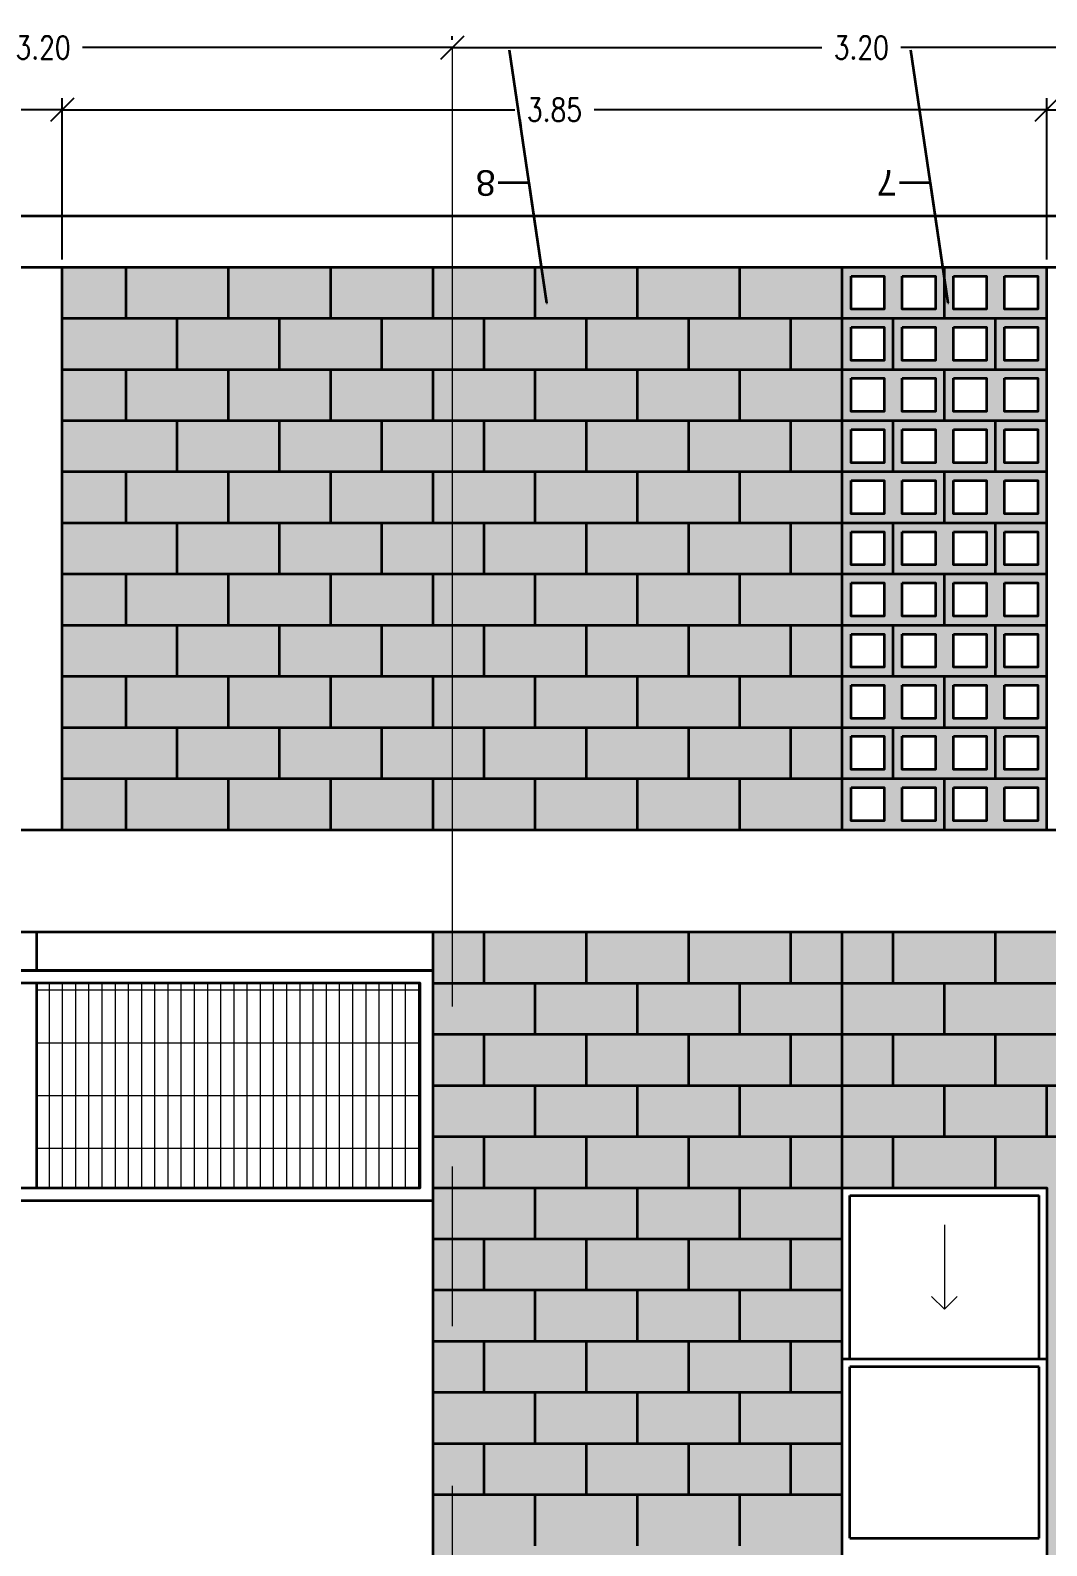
# Model space of a CAD drawing. Header units: metres. Extents: x -255 to -21, y -382 to -241.
# Drawn here: x -32.32 to -28.34, y -265.3 to -259.38 of the extents above; entities that cross this region are included whole.
import ezdxf

# ---------------------------------------------------------------- set-up
doc = ezdxf.new("R2010")
doc.units = ezdxf.units.M
doc.header["$LTSCALE"] = 5
doc.header["$MEASUREMENT"] = 0
doc.linetypes.add('CENTER2', pattern=[1.125, 0.75, -0.125, 0.125, -0.125])
doc.linetypes.add('HIDDEN', pattern=[0.375, 0.25, -0.125])
doc.layers.get('0').update_dxf_attribs({"color": 30})
for name, color, linetype, lineweight in [('A-ANNO-DIMS', 3, 'Continuous', 18), ('A-ANNO-NOTE', 7, 'Continuous', 35), ('A-ANNO-SYMB', 3, 'Continuous', 18), ('A-ANNO-TEXT', 3, 'Continuous', 18), ('A-ELEV-MBE1', 7, 'Continuous', 35), ('A-ELEV-OVHD', 3, 'HIDDEN', 18), ('A-ELEV-PATT', 8, 'Continuous', 18), ('A-SECT-MCUT', 7, 'Continuous', 35)]:
    doc.layers.add(name, color=color, linetype=linetype, lineweight=lineweight)
doc.styles.add('E-ARIAL', font='arial.ttf')
doc.styles.add('E-ROMANS', font='romans.shx', dxfattribs={"width": 0.8})
doc.dimstyles.new('E-0050_TICK_18', dxfattribs={"dimscale": 0.001, "dimtxt": 90, "dimasz": 90, "dimexe": 45, "dimexo": 30, "dimgap": 45, "dimtad": 0, "dimzin": 0, "dimdsep": 46, "dimtxsty": 'E-ROMANS', "dimblk": 'OBLIQUE', "dimcen": 45, "dimclrd": 256, "dimclre": 256, "dimclrt": 256, "dimadec": 0, "dimazin": 0, "dimtfac": 1, "dimtmove": 1, "dimatfit": 3, "dimldrblk": 'OPEN90', "dimfxl": 1, "dimtfill": 1, "dimtolj": 1, "dimtzin": 0, "dimarcsym": 0})
doc.dimstyles.new('E-0200_TICK_12', dxfattribs={"dimscale": 0.001, "dimtxt": 240, "dimasz": 240, "dimexe": 120, "dimexo": 80, "dimgap": 120, "dimtad": 0, "dimzin": 0, "dimdsep": 46, "dimtxsty": 'E-ROMANS', "dimblk": 'OBLIQUE', "dimcen": 120, "dimclrd": 256, "dimclre": 256, "dimclrt": 256, "dimadec": 0, "dimazin": 0, "dimtfac": 1, "dimtmove": 1, "dimatfit": 3, "dimldrblk": 'OPEN90', "dimfxl": 1, "dimtfill": 1, "dimtolj": 1, "dimtzin": 0, "dimlwd": -1, "dimarcsym": 0})
pattern_1 = [(180, (0, 0), (-0.01984375, -0.0396875), [0, -0.0396875])]

# ---------------------------------------------------------------- blocks, each defined once
blk = doc.blocks.new('_Oblique')
at = {"color": 0, "linetype": 'ByBlock', "lineweight": -2}
blk.add_line((-0.5, -0.5), (0.5, 0.5), dxfattribs=at)
blk = doc.blocks.new('*D428')
at = {"layer": 'A-ANNO-DIMS', "lineweight": -2, "transparency": 16777216}
for p, q in [((-30.6683, -259.4128), (-30.6683, -259.3978)), ((-27.4683, -259.4128), (-27.4683, -259.3978)), ((-30.6683, -259.4428), (-29.223, -259.4428)), ((-27.4683, -259.4428), (-28.9136, -259.4428))]:
    blk.add_line(p, q, dxfattribs=at)
at = {"layer": 'A-ANNO-DIMS', "lineweight": -2, "transparency": 16777216, "xscale": 0.09, "yscale": 0.09, "zscale": 0.09, "rotation": 180}
blk.add_blockref('_Oblique', (-30.6683, -259.4428), dxfattribs=at)
at = {"layer": 'A-ANNO-DIMS', "lineweight": -2, "transparency": 16777216, "xscale": 0.09, "yscale": 0.09, "zscale": 0.09}
blk.add_blockref('_Oblique', (-27.4683, -259.4428), dxfattribs=at)
at = {"layer": 'A-ANNO-DIMS', "transparency": 16777216, "insert": (-29.0683, -259.4428), "char_height": 0.09, "attachment_point": 5, "style": 'E-ROMANS', "bg_fill": 3, "box_fill_scale": 1.25, "bg_fill_color": 256, "bg_fill_true_color": 13158600, "bg_fill_transparency": 0}
blk.add_mtext('\\A1;3.20', dxfattribs=at)
blk = doc.blocks.new('_Open90')
at = {"color": 0, "linetype": 'ByBlock', "lineweight": -2}
for p, q in [((0, 0), (-1, 0)), ((-0.5, 0.5), (0, 0)), ((0, 0), (-0.5, -0.5))]:
    blk.add_line(p, q, dxfattribs=at)
blk = doc.blocks.new('*D429')
at = {"layer": 'A-ANNO-DIMS', "lineweight": -2, "transparency": 16777216}
for p, q in [((-30.6683, -259.4128), (-30.6683, -259.3978)), ((-33.8683, -259.4428), (-32.423, -259.4428)), ((-33.8683, -259.4728), (-33.8683, -259.4878)), ((-30.6683, -259.4428), (-32.1136, -259.4428))]:
    blk.add_line(p, q, dxfattribs=at)
at = {"layer": 'A-ANNO-DIMS', "lineweight": -2, "transparency": 16777216, "xscale": 0.09, "yscale": 0.09, "zscale": 0.09, "rotation": 180}
blk.add_blockref('_Oblique', (-33.8683, -259.4428), dxfattribs=at)
at = {"layer": 'A-ANNO-DIMS', "lineweight": -2, "transparency": 16777216, "xscale": 0.09, "yscale": 0.09, "zscale": 0.09}
blk.add_blockref('_Oblique', (-30.6683, -259.4428), dxfattribs=at)
at = {"layer": 'A-ANNO-DIMS', "transparency": 16777216, "insert": (-32.2683, -259.4428), "char_height": 0.09, "attachment_point": 5, "style": 'E-ROMANS', "bg_fill": 3, "box_fill_scale": 1.25, "bg_fill_color": 256, "bg_fill_true_color": 13158600, "bg_fill_transparency": 0}
blk.add_mtext('\\A1;3.20', dxfattribs=at)
blk = doc.blocks.new('*D436')
at = {"layer": 'A-ANNO-DIMS', "lineweight": -2, "transparency": 16777216}
for p, q in [((-28.3433, -260.2712), (-28.3433, -259.641)), ((-27.5433, -260.2712), (-27.5433, -259.641)), ((-28.3433, -259.686), (-28.098, -259.686)), ((-27.5433, -259.686), (-27.7886, -259.686))]:
    blk.add_line(p, q, dxfattribs=at)
at = {"layer": 'A-ANNO-DIMS', "lineweight": -2, "transparency": 16777216, "xscale": 0.09, "yscale": 0.09, "zscale": 0.09, "rotation": 180}
blk.add_blockref('_Oblique', (-28.3433, -259.686), dxfattribs=at)
at = {"layer": 'A-ANNO-DIMS', "lineweight": -2, "transparency": 16777216, "xscale": 0.09, "yscale": 0.09, "zscale": 0.09}
blk.add_blockref('_Oblique', (-27.5433, -259.686), dxfattribs=at)
at = {"layer": 'A-ANNO-DIMS', "transparency": 16777216, "insert": (-27.9433, -259.686), "char_height": 0.09, "attachment_point": 5, "style": 'E-ROMANS', "bg_fill": 3, "box_fill_scale": 1.25, "bg_fill_color": 256, "bg_fill_true_color": 13158600, "bg_fill_transparency": 0}
blk.add_mtext('\\A1;0.80', dxfattribs=at)
blk = doc.blocks.new('*D437')
at = {"layer": 'A-ANNO-DIMS', "lineweight": -2, "transparency": 16777216}
for p, q in [((-32.1933, -260.2712), (-32.1933, -259.641)), ((-28.3433, -260.2712), (-28.3433, -259.641)), ((-32.1933, -259.686), (-30.423, -259.686)), ((-28.3433, -259.686), (-30.1136, -259.686))]:
    blk.add_line(p, q, dxfattribs=at)
at = {"layer": 'A-ANNO-DIMS', "lineweight": -2, "transparency": 16777216, "xscale": 0.09, "yscale": 0.09, "zscale": 0.09, "rotation": 180}
blk.add_blockref('_Oblique', (-32.1933, -259.686), dxfattribs=at)
at = {"layer": 'A-ANNO-DIMS', "lineweight": -2, "transparency": 16777216, "xscale": 0.09, "yscale": 0.09, "zscale": 0.09}
blk.add_blockref('_Oblique', (-28.3433, -259.686), dxfattribs=at)
at = {"layer": 'A-ANNO-DIMS', "transparency": 16777216, "insert": (-30.2683, -259.686), "char_height": 0.09, "attachment_point": 5, "style": 'E-ROMANS', "bg_fill": 3, "box_fill_scale": 1.25, "bg_fill_color": 256, "bg_fill_true_color": 13158600, "bg_fill_transparency": 0}
blk.add_mtext('\\A1;3.85', dxfattribs=at)
blk = doc.blocks.new('*D438')
at = {"layer": 'A-ANNO-DIMS', "lineweight": -2, "transparency": 16777216}
for p, q in [((-33.7933, -260.2712), (-33.7933, -259.641)), ((-32.1933, -260.2712), (-32.1933, -259.641)), ((-33.7933, -259.686), (-33.1428, -259.686)), ((-32.1933, -259.686), (-32.8437, -259.686))]:
    blk.add_line(p, q, dxfattribs=at)
at = {"layer": 'A-ANNO-DIMS', "lineweight": -2, "transparency": 16777216, "xscale": 0.09, "yscale": 0.09, "zscale": 0.09, "rotation": 180}
blk.add_blockref('_Oblique', (-33.7933, -259.686), dxfattribs=at)
at = {"layer": 'A-ANNO-DIMS', "lineweight": -2, "transparency": 16777216, "xscale": 0.09, "yscale": 0.09, "zscale": 0.09}
blk.add_blockref('_Oblique', (-32.1933, -259.686), dxfattribs=at)
at = {"layer": 'A-ANNO-DIMS', "transparency": 16777216, "insert": (-32.9933, -259.686), "char_height": 0.09, "attachment_point": 5, "style": 'E-ROMANS', "bg_fill": 3, "box_fill_scale": 1.25, "bg_fill_color": 256, "bg_fill_true_color": 13158600, "bg_fill_transparency": 0}
blk.add_mtext('\\A1;1.60', dxfattribs=at)

msp = doc.modelspace()

# ---------------------------------------------------------------- hatches: boundary and pattern name
at = {"layer": 'A-ELEV-PATT'}
h = msp.add_hatch(dxfattribs=at)
h.set_pattern_fill('DOTS', color=256, scale=0.025, style=0)
h.set_pattern_definition(pattern_1)
h.paths.add_polyline_path([(-30.7433, -267.7921), (-27.3933, -267.7921), (-27.3933, -262.9012), (-30.7433, -262.9012)])
h.paths.add_polyline_path([(-29.1433, -263.9012), (-28.3433, -263.9012), (-28.3433, -267.5012), (-29.1433, -267.5012)], flags=16)
h.paths.add_polyline_path([(-28.1083, -265.7362), (-27.9783, -265.7362), (-27.9783, -265.8662), (-28.1083, -265.8662)], flags=16)
h.paths.add_polyline_path([(-28.1083, -265.6662), (-28.1083, -265.5362), (-27.9783, -265.5362), (-27.9783, -265.6662)], flags=16)
h.paths.add_polyline_path([(-28.1083, -265.9362), (-27.9783, -265.9362), (-27.9783, -266.0662), (-28.1083, -266.0662)], flags=16)
h.paths.add_polyline_path([(-28.1083, -266.1362), (-27.9783, -266.1362), (-27.9783, -266.2662), (-28.1083, -266.2662)], flags=16)
h.paths.add_polyline_path([(-28.1083, -266.3362), (-27.9783, -266.3362), (-27.9783, -266.4662), (-28.1083, -266.4662)], flags=16)
h.paths.add_polyline_path([(-28.1083, -266.5362), (-27.9783, -266.5362), (-27.9783, -266.6662), (-28.1083, -266.6662)], flags=16)
h.paths.add_polyline_path([(-27.9083, -265.7362), (-27.7783, -265.7362), (-27.7783, -265.8662), (-27.9083, -265.8662)], flags=16)
h.paths.add_polyline_path([(-27.9083, -265.6662), (-27.9083, -265.5362), (-27.7783, -265.5362), (-27.7783, -265.6662)], flags=16)
h.paths.add_polyline_path([(-27.9083, -265.9362), (-27.7783, -265.9362), (-27.7783, -266.0662), (-27.9083, -266.0662)], flags=16)
h.paths.add_polyline_path([(-27.9083, -266.1362), (-27.7783, -266.1362), (-27.7783, -266.2662), (-27.9083, -266.2662)], flags=16)
h.paths.add_polyline_path([(-28.1083, -266.7362), (-27.9783, -266.7362), (-27.9783, -266.8662), (-28.1083, -266.8662)], flags=16)
h.paths.add_polyline_path([(-27.9083, -266.3362), (-27.7783, -266.3362), (-27.7783, -266.4662), (-27.9083, -266.4662)], flags=16)
h.paths.add_polyline_path([(-27.9083, -266.5362), (-27.7783, -266.5362), (-27.7783, -266.6662), (-27.9083, -266.6662)], flags=16)
h.paths.add_polyline_path([(-28.1083, -266.9362), (-27.9783, -266.9362), (-27.9783, -267.0662), (-28.1083, -267.0662)], flags=16)
h.paths.add_polyline_path([(-27.7083, -265.7362), (-27.5783, -265.7362), (-27.5783, -265.8662), (-27.7083, -265.8662)], flags=16)
h.paths.add_polyline_path([(-27.7083, -265.6662), (-27.7083, -265.5362), (-27.5783, -265.5362), (-27.5783, -265.6662)], flags=16)
h.paths.add_polyline_path([(-27.7083, -265.9362), (-27.5783, -265.9362), (-27.5783, -266.0662), (-27.7083, -266.0662)], flags=16)
h.paths.add_polyline_path([(-27.9083, -266.7362), (-27.7783, -266.7362), (-27.7783, -266.8662), (-27.9083, -266.8662)], flags=16)
h.paths.add_polyline_path([(-27.7083, -266.1362), (-27.5783, -266.1362), (-27.5783, -266.2662), (-27.7083, -266.2662)], flags=16)
h.paths.add_polyline_path([(-28.1083, -267.1362), (-27.9783, -267.1362), (-27.9783, -267.2662), (-28.1083, -267.2662)], flags=16)
h.paths.add_polyline_path([(-27.7083, -266.3362), (-27.5783, -266.3362), (-27.5783, -266.4662), (-27.7083, -266.4662)], flags=16)
h.paths.add_polyline_path([(-27.9083, -266.9362), (-27.7783, -266.9362), (-27.7783, -267.0662), (-27.9083, -267.0662)], flags=16)
h.paths.add_polyline_path([(-27.7083, -266.5362), (-27.5783, -266.5362), (-27.5783, -266.6662), (-27.7083, -266.6662)], flags=16)
h.paths.add_polyline_path([(-28.1083, -267.3362), (-27.9783, -267.3362), (-27.9783, -267.4662), (-28.1083, -267.4662)], flags=16)
h.paths.add_polyline_path([(-27.7083, -266.7362), (-27.5783, -266.7362), (-27.5783, -266.8662), (-27.7083, -266.8662)], flags=16)
h.paths.add_polyline_path([(-27.9083, -267.1362), (-27.7783, -267.1362), (-27.7783, -267.2662), (-27.9083, -267.2662)], flags=16)
h.paths.add_polyline_path([(-27.7083, -266.9362), (-27.5783, -266.9362), (-27.5783, -267.0662), (-27.7083, -267.0662)], flags=16)
h.paths.add_polyline_path([(-27.9083, -267.3362), (-27.7783, -267.3362), (-27.7783, -267.4662), (-27.9083, -267.4662)], flags=16)
h.paths.add_polyline_path([(-27.7083, -267.1362), (-27.5783, -267.1362), (-27.5783, -267.2662), (-27.7083, -267.2662)], flags=16)
h.paths.add_polyline_path([(-27.7083, -267.3362), (-27.5783, -267.3362), (-27.5783, -267.4662), (-27.7083, -267.4662)], flags=16)
h = msp.add_hatch(dxfattribs=at)
h.set_pattern_fill('GRATE', color=256, scale=0.065, angle=90, style=0)
h.set_pattern_definition([(270, (6.4, 0), (0.05159375, -9e-18), []), (0, (6.4, 0), (5e-17, 0.206375), [])])
h.paths.add_polyline_path([(-30.7933, -263.1013), (-32.2933, -263.1013), (-32.2933, -263.9013), (-30.7933, -263.9013)])

# ---------------------------------------------------------------- linework, layer by layer
at = {"layer": 'A-ANNO-SYMB', "linetype": 'CENTER2'}
msp.add_line((-30.6683, -259.4428), (-30.6683, -270.5982), dxfattribs=at)
at = {"layer": 'A-ELEV-MBE1'}
for p, q in [((-37.1433, -260.3012), (-24.1933, -260.3012)), ((-32.1933, -262.5012), (-32.1933, -260.3012)), ((-31.9433, -260.5012), (-31.9433, -260.3012)), ((-31.5433, -260.5012), (-31.5433, -260.3012)), ((-31.1433, -260.5012), (-31.1433, -260.3012)), ((-30.7433, -260.5012), (-30.7433, -260.3012)), ((-30.3433, -260.5012), (-30.3433, -260.3012)), ((-29.9433, -260.5012), (-29.9433, -260.3012)), ((-29.5433, -260.5012), (-29.5433, -260.3012)), ((-29.1433, -262.5012), (-29.1433, -260.3012)), ((-28.3433, -262.5012), (-28.3433, -260.3012)), ((-32.1933, -260.5012), (-29.1433, -260.5012)), ((-31.7433, -260.7012), (-31.7433, -260.5012)), ((-31.3433, -260.7012), (-31.3433, -260.5012)), ((-30.9433, -260.7012), (-30.9433, -260.5012)), ((-30.5433, -260.7012), (-30.5433, -260.5012)), ((-30.1433, -260.7012), (-30.1433, -260.5012)), ((-29.7433, -260.7012), (-29.7433, -260.5012)), ((-29.3433, -260.7012), (-29.3433, -260.5012)), ((-29.1433, -260.5012), (-28.3433, -260.5012)), ((-28.9433, -260.7012), (-28.9433, -260.5012)), ((-28.5433, -260.7012), (-28.5433, -260.5012)), ((-32.1933, -260.7012), (-29.1433, -260.7012)), ((-31.9433, -260.9012), (-31.9433, -260.7012)), ((-31.5433, -260.9012), (-31.5433, -260.7012)), ((-31.1433, -260.9012), (-31.1433, -260.7012)), ((-30.7433, -260.9012), (-30.7433, -260.7012)), ((-30.3433, -260.9012), (-30.3433, -260.7012)), ((-29.9433, -260.9012), (-29.9433, -260.7012)), ((-29.5433, -260.9012), (-29.5433, -260.7012)), ((-29.1433, -260.7012), (-28.3433, -260.7012)), ((-29.1433, -260.9012), (-29.1433, -260.7012)), ((-28.7433, -260.9012), (-28.7433, -260.7012)), ((-32.1933, -260.9012), (-29.1433, -260.9012)), ((-31.7433, -261.1012), (-31.7433, -260.9012)), ((-31.3433, -261.1012), (-31.3433, -260.9012)), ((-30.9433, -261.1012), (-30.9433, -260.9012)), ((-30.5433, -261.1012), (-30.5433, -260.9012)), ((-30.1433, -261.1012), (-30.1433, -260.9012)), ((-29.7433, -261.1012), (-29.7433, -260.9012)), ((-29.3433, -261.1012), (-29.3433, -260.9012)), ((-29.1433, -260.9012), (-28.3433, -260.9012)), ((-28.9433, -261.1012), (-28.9433, -260.9012)), ((-28.5433, -261.1012), (-28.5433, -260.9012)), ((-32.1933, -261.1012), (-29.1433, -261.1012)), ((-31.9433, -261.3012), (-31.9433, -261.1012)), ((-31.5433, -261.3012), (-31.5433, -261.1012)), ((-31.1433, -261.3012), (-31.1433, -261.1012)), ((-30.7433, -261.3012), (-30.7433, -261.1012)), ((-30.3433, -261.3012), (-30.3433, -261.1012)), ((-29.9433, -261.3012), (-29.9433, -261.1012)), ((-29.5433, -261.3012), (-29.5433, -261.1012)), ((-29.1433, -261.1012), (-28.3433, -261.1012)), ((-29.1433, -261.3012), (-29.1433, -261.1012)), ((-28.7433, -261.3012), (-28.7433, -261.1012)), ((-32.1933, -261.3012), (-29.1433, -261.3012)), ((-31.7433, -261.5012), (-31.7433, -261.3012)), ((-31.3433, -261.5012), (-31.3433, -261.3012)), ((-30.9433, -261.5012), (-30.9433, -261.3012)), ((-30.5433, -261.5012), (-30.5433, -261.3012)), ((-30.1433, -261.5012), (-30.1433, -261.3012)), ((-29.7433, -261.5012), (-29.7433, -261.3012)), ((-29.3433, -261.5012), (-29.3433, -261.3012)), ((-29.1433, -261.3012), (-28.3433, -261.3012)), ((-28.9433, -261.5012), (-28.9433, -261.3012)), ((-28.5433, -261.5012), (-28.5433, -261.3012)), ((-32.1933, -261.5012), (-29.1433, -261.5012)), ((-31.9433, -261.7012), (-31.9433, -261.5012)), ((-31.5433, -261.7012), (-31.5433, -261.5012)), ((-31.1433, -261.7012), (-31.1433, -261.5012)), ((-30.7433, -261.7012), (-30.7433, -261.5012)), ((-30.3433, -261.7012), (-30.3433, -261.5012)), ((-29.9433, -261.7012), (-29.9433, -261.5012)), ((-29.5433, -261.7012), (-29.5433, -261.5012)), ((-29.1433, -261.5012), (-28.3433, -261.5012)), ((-29.1433, -261.7012), (-29.1433, -261.5012)), ((-28.7433, -261.7012), (-28.7433, -261.5012)), ((-32.1933, -261.7012), (-29.1433, -261.7012)), ((-31.7433, -261.9012), (-31.7433, -261.7012)), ((-31.3433, -261.9012), (-31.3433, -261.7012)), ((-30.9433, -261.9012), (-30.9433, -261.7012)), ((-30.5433, -261.9012), (-30.5433, -261.7012)), ((-30.1433, -261.9012), (-30.1433, -261.7012)), ((-29.7433, -261.9012), (-29.7433, -261.7012)), ((-29.3433, -261.9012), (-29.3433, -261.7012)), ((-29.1433, -261.7012), (-28.3433, -261.7012)), ((-28.9433, -261.9012), (-28.9433, -261.7012)), ((-28.5433, -261.9012), (-28.5433, -261.7012)), ((-32.1933, -261.9012), (-29.1433, -261.9012)), ((-31.9433, -262.1012), (-31.9433, -261.9012)), ((-31.5433, -262.1012), (-31.5433, -261.9012)), ((-31.1433, -262.1012), (-31.1433, -261.9012)), ((-30.7433, -262.1012), (-30.7433, -261.9012)), ((-30.3433, -262.1012), (-30.3433, -261.9012)), ((-29.9433, -262.1012), (-29.9433, -261.9012)), ((-29.5433, -262.1012), (-29.5433, -261.9012)), ((-29.1433, -261.9012), (-28.3433, -261.9012)), ((-29.1433, -262.1012), (-29.1433, -261.9012)), ((-28.7433, -262.1012), (-28.7433, -261.9012)), ((-32.1933, -262.1012), (-29.1433, -262.1012)), ((-31.7433, -262.3012), (-31.7433, -262.1012)), ((-31.3433, -262.3012), (-31.3433, -262.1012)), ((-30.9433, -262.3012), (-30.9433, -262.1012)), ((-30.5433, -262.3012), (-30.5433, -262.1012)), ((-30.1433, -262.3012), (-30.1433, -262.1012)), ((-29.7433, -262.3012), (-29.7433, -262.1012)), ((-29.3433, -262.3012), (-29.3433, -262.1012)), ((-29.1433, -262.1012), (-28.3433, -262.1012)), ((-28.9433, -262.3012), (-28.9433, -262.1012)), ((-28.5433, -262.3012), (-28.5433, -262.1012)), ((-32.1933, -262.3012), (-29.1433, -262.3012)), ((-31.9433, -262.5012), (-31.9433, -262.3012)), ((-31.5433, -262.5012), (-31.5433, -262.3012)), ((-31.1433, -262.5012), (-31.1433, -262.3012)), ((-30.7433, -262.5012), (-30.7433, -262.3012)), ((-30.3433, -262.5012), (-30.3433, -262.3012)), ((-29.9433, -262.5012), (-29.9433, -262.3012)), ((-29.5433, -262.5012), (-29.5433, -262.3012)), ((-29.1433, -262.3012), (-28.3433, -262.3012)), ((-29.1433, -262.5012), (-29.1433, -262.3012)), ((-28.7433, -262.5012), (-28.7433, -262.3012)), ((-37.1433, -262.5012), (-24.1933, -262.5012)), ((-37.1433, -262.9012), (-30.7433, -262.9012)), ((-30.7433, -262.9012), (-24.1933, -262.9012)), ((-30.7433, -267.7921), (-30.7433, -262.9012)), ((-30.5433, -263.1012), (-30.5433, -262.9012)), ((-30.1433, -263.1012), (-30.1433, -262.9012)), ((-29.7433, -263.1012), (-29.7433, -262.9012)), ((-29.3433, -263.1012), (-29.3433, -262.9012)), ((-29.1433, -263.9012), (-29.1433, -262.9012)), ((-28.9432, -263.1012), (-28.9432, -262.9012)), ((-28.5432, -263.1012), (-28.5432, -262.9012)), ((-33.7933, -263.0513), (-30.7433, -263.0513)), ((-30.7433, -263.0513), (-33.7933, -263.0513)), ((-30.7433, -263.1012), (-29.1433, -263.1012)), ((-30.3433, -263.3012), (-30.3433, -263.1012)), ((-29.9433, -263.3012), (-29.9433, -263.1012)), ((-29.5433, -263.3012), (-29.5433, -263.1012)), ((-29.1433, -263.1012), (-27.5433, -263.1012)), ((-28.7433, -263.3012), (-28.7433, -263.1012)), ((-30.7433, -263.3012), (-29.1433, -263.3012)), ((-30.5433, -263.5012), (-30.5433, -263.3012)), ((-30.1433, -263.5012), (-30.1433, -263.3012)), ((-29.7433, -263.5012), (-29.7433, -263.3012)), ((-29.3433, -263.5012), (-29.3433, -263.3012)), ((-29.1433, -263.3012), (-27.5433, -263.3012)), ((-28.9432, -263.5012), (-28.9432, -263.3012)), ((-28.5432, -263.5012), (-28.5432, -263.3012)), ((-30.7433, -263.5012), (-29.1433, -263.5012)), ((-30.3433, -263.7012), (-30.3433, -263.5012)), ((-29.9433, -263.7012), (-29.9433, -263.5012)), ((-29.5433, -263.7012), (-29.5433, -263.5012)), ((-29.1433, -263.5012), (-27.5433, -263.5012)), ((-28.7433, -263.7012), (-28.7433, -263.5012)), ((-28.3433, -263.7012), (-28.3433, -263.5012)), ((-30.7433, -263.7012), (-29.1433, -263.7012)), ((-30.5433, -263.9012), (-30.5433, -263.7012)), ((-30.1433, -263.9012), (-30.1433, -263.7012)), ((-29.7433, -263.9012), (-29.7433, -263.7012)), ((-29.3433, -263.9012), (-29.3433, -263.7012)), ((-29.1433, -263.7012), (-27.5433, -263.7012)), ((-28.9432, -263.9012), (-28.9432, -263.7012)), ((-28.5432, -263.9012), (-28.5432, -263.7012)), ((-30.7433, -263.9012), (-29.1433, -263.9012)), ((-30.3433, -264.1012), (-30.3433, -263.9012)), ((-29.9433, -264.1012), (-29.9433, -263.9012)), ((-29.5433, -264.1012), (-29.5433, -263.9012)), ((-29.1433, -263.9012), (-28.3433, -263.9012)), ((-29.1433, -265.3012), (-29.1433, -263.9012)), ((-29.1133, -263.9312), (-28.3733, -263.9312)), ((-29.1133, -264.5712), (-29.1133, -263.9312)), ((-28.3733, -264.5712), (-28.3733, -263.9312)), ((-33.7933, -263.9513), (-30.7433, -263.9512)), ((-30.7433, -264.1012), (-29.1433, -264.1012)), ((-30.5433, -264.3012), (-30.5433, -264.1012)), ((-30.1433, -264.3012), (-30.1433, -264.1012)), ((-29.7433, -264.3012), (-29.7433, -264.1012)), ((-29.3433, -264.3012), (-29.3433, -264.1012)), ((-30.7433, -264.3012), (-29.1433, -264.3012)), ((-30.3433, -264.5012), (-30.3433, -264.3012)), ((-29.9433, -264.5012), (-29.9433, -264.3012)), ((-29.5433, -264.5012), (-29.5433, -264.3012)), ((-30.7433, -264.5012), (-29.1433, -264.5012)), ((-30.5433, -264.7012), (-30.5433, -264.5012)), ((-30.1433, -264.7012), (-30.1433, -264.5012)), ((-29.7433, -264.7012), (-29.7433, -264.5012)), ((-29.3433, -264.7012), (-29.3433, -264.5012)), ((-29.1133, -265.2712), (-29.1133, -264.6012)), ((-28.3733, -265.2712), (-28.3733, -264.6012)), ((-30.7433, -264.7012), (-29.1433, -264.7012)), ((-30.3433, -264.9012), (-30.3433, -264.7012)), ((-29.9433, -264.9012), (-29.9433, -264.7012)), ((-29.5433, -264.9012), (-29.5433, -264.7012)), ((-30.7433, -264.9012), (-29.1433, -264.9012)), ((-30.5433, -265.1012), (-30.5433, -264.9012)), ((-30.1433, -265.1012), (-30.1433, -264.9012)), ((-29.7433, -265.1012), (-29.7433, -264.9012)), ((-29.3433, -265.1012), (-29.3433, -264.9012)), ((-30.7433, -265.1012), (-29.1433, -265.1012)), ((-30.3433, -265.3012), (-30.3433, -265.1012)), ((-29.9433, -265.3012), (-29.9433, -265.1012)), ((-29.5433, -265.3012), (-29.5433, -265.1012)), ((-29.1133, -265.2712), (-28.3733, -265.2712))]:
    msp.add_line(p, q, dxfattribs=at)
for points in [[(-29.1083, -260.3362), (-28.9783, -260.3362), (-28.9783, -260.4662), (-29.1083, -260.4662)], [(-28.9083, -260.3362), (-28.7783, -260.3362), (-28.7783, -260.4662), (-28.9083, -260.4662)], [(-28.7083, -260.3362), (-28.5783, -260.3362), (-28.5783, -260.4662), (-28.7083, -260.4662)], [(-28.5083, -260.3362), (-28.3783, -260.3362), (-28.3783, -260.4662), (-28.5083, -260.4662)], [(-29.1083, -260.5362), (-28.9783, -260.5362), (-28.9783, -260.6662), (-29.1083, -260.6662)], [(-28.9083, -260.5362), (-28.7783, -260.5362), (-28.7783, -260.6662), (-28.9083, -260.6662)], [(-28.7083, -260.5362), (-28.5783, -260.5362), (-28.5783, -260.6662), (-28.7083, -260.6662)], [(-28.5083, -260.5362), (-28.3783, -260.5362), (-28.3783, -260.6662), (-28.5083, -260.6662)], [(-29.1083, -260.7362), (-28.9783, -260.7362), (-28.9783, -260.8662), (-29.1083, -260.8662)], [(-28.9083, -260.7362), (-28.7783, -260.7362), (-28.7783, -260.8662), (-28.9083, -260.8662)], [(-28.7083, -260.7362), (-28.5783, -260.7362), (-28.5783, -260.8662), (-28.7083, -260.8662)], [(-28.5083, -260.7362), (-28.3783, -260.7362), (-28.3783, -260.8662), (-28.5083, -260.8662)], [(-29.1083, -260.9362), (-28.9783, -260.9362), (-28.9783, -261.0662), (-29.1083, -261.0662)], [(-28.9083, -260.9362), (-28.7783, -260.9362), (-28.7783, -261.0662), (-28.9083, -261.0662)], [(-28.7083, -260.9362), (-28.5783, -260.9362), (-28.5783, -261.0662), (-28.7083, -261.0662)], [(-28.5083, -260.9362), (-28.3783, -260.9362), (-28.3783, -261.0662), (-28.5083, -261.0662)], [(-29.1083, -261.1362), (-28.9783, -261.1362), (-28.9783, -261.2662), (-29.1083, -261.2662)], [(-28.9083, -261.1362), (-28.7783, -261.1362), (-28.7783, -261.2662), (-28.9083, -261.2662)], [(-28.7083, -261.1362), (-28.5783, -261.1362), (-28.5783, -261.2662), (-28.7083, -261.2662)], [(-28.5083, -261.1362), (-28.3783, -261.1362), (-28.3783, -261.2662), (-28.5083, -261.2662)], [(-29.1083, -261.3362), (-28.9783, -261.3362), (-28.9783, -261.4662), (-29.1083, -261.4662)], [(-28.9083, -261.3362), (-28.7783, -261.3362), (-28.7783, -261.4662), (-28.9083, -261.4662)], [(-28.7083, -261.3362), (-28.5783, -261.3362), (-28.5783, -261.4662), (-28.7083, -261.4662)], [(-28.5083, -261.3362), (-28.3783, -261.3362), (-28.3783, -261.4662), (-28.5083, -261.4662)], [(-29.1083, -261.5362), (-28.9783, -261.5362), (-28.9783, -261.6662), (-29.1083, -261.6662)], [(-28.9083, -261.5362), (-28.7783, -261.5362), (-28.7783, -261.6662), (-28.9083, -261.6662)], [(-28.7083, -261.5362), (-28.5783, -261.5362), (-28.5783, -261.6662), (-28.7083, -261.6662)], [(-28.5083, -261.5362), (-28.3783, -261.5362), (-28.3783, -261.6662), (-28.5083, -261.6662)], [(-29.1083, -261.7362), (-28.9783, -261.7362), (-28.9783, -261.8662), (-29.1083, -261.8662)], [(-28.9083, -261.7362), (-28.7783, -261.7362), (-28.7783, -261.8662), (-28.9083, -261.8662)], [(-28.7083, -261.7362), (-28.5783, -261.7362), (-28.5783, -261.8662), (-28.7083, -261.8662)], [(-28.5083, -261.7362), (-28.3783, -261.7362), (-28.3783, -261.8662), (-28.5083, -261.8662)], [(-29.1083, -261.9362), (-28.9783, -261.9362), (-28.9783, -262.0662), (-29.1083, -262.0662)], [(-28.9083, -261.9362), (-28.7783, -261.9362), (-28.7783, -262.0662), (-28.9083, -262.0662)], [(-28.7083, -261.9362), (-28.5783, -261.9362), (-28.5783, -262.0662), (-28.7083, -262.0662)], [(-28.5083, -261.9362), (-28.3783, -261.9362), (-28.3783, -262.0662), (-28.5083, -262.0662)], [(-29.1083, -262.1362), (-28.9783, -262.1362), (-28.9783, -262.2662), (-29.1083, -262.2662)], [(-28.9083, -262.1362), (-28.7783, -262.1362), (-28.7783, -262.2662), (-28.9083, -262.2662)], [(-28.7083, -262.1362), (-28.5783, -262.1362), (-28.5783, -262.2662), (-28.7083, -262.2662)], [(-28.5083, -262.1362), (-28.3783, -262.1362), (-28.3783, -262.2662), (-28.5083, -262.2662)], [(-29.1083, -262.3362), (-28.9783, -262.3362), (-28.9783, -262.4662), (-29.1083, -262.4662)], [(-28.9083, -262.3362), (-28.7783, -262.3362), (-28.7783, -262.4662), (-28.9083, -262.4662)], [(-28.7083, -262.3362), (-28.5783, -262.3362), (-28.5783, -262.4662), (-28.7083, -262.4662)], [(-28.5083, -262.3362), (-28.3783, -262.3362), (-28.3783, -262.4662), (-28.5083, -262.4662)], [(-27.3933, -267.7921), (-30.7433, -267.7921), (-30.7433, -262.9012), (-27.3933, -262.9012)], [(-33.7433, -263.9013), (-30.7933, -263.9013), (-30.7933, -263.1013), (-33.7433, -263.1013)], [(-28.3433, -267.5012), (-29.1433, -267.5012), (-29.1433, -263.9012), (-28.3433, -263.9012)]]:
    msp.add_lwpolyline(points, close=True, dxfattribs=at)
for points in [[(-32.2933, -263.0513), (-32.2933, -262.9012)], [(-32.2933, -263.9013), (-32.2933, -263.1013)], [(-28.3433, -264.5712), (-29.1433, -264.5712)], [(-28.3733, -264.6012), (-29.1133, -264.6012)]]:
    msp.add_lwpolyline(points, dxfattribs=at)
at = {"layer": 'A-ELEV-OVHD'}
for points in [[(-28.7433, -264.0461), (-28.7433, -264.3766)], [(-28.7933, -264.3266), (-28.7433, -264.3766)], [(-28.6933, -264.3266), (-28.7433, -264.3766)]]:
    msp.add_lwpolyline(points, dxfattribs=at)
at = {"layer": 'A-SECT-MCUT'}
msp.add_line((-46.106, -260.1012), (-21.2451, -260.1012), dxfattribs=at)

# ---------------------------------------------------------------- next in the draw order: dimensions: what is measured, and where the dimension line sits
at = {"layer": 'A-ANNO-DIMS'}
for base, p1, p2, picture, middle in [((-30.6683, -259.4428), (-27.4683, -259.4428), (-30.6683, -259.4428), '*D428', (-29.0683, -259.4428)), ((-28.3433, -259.686), (-27.5433, -260.3012), (-28.3433, -260.3012), '*D436', (-27.9433, -259.686))]:
    dim = msp.add_linear_dim(base=base, p1=p1, p2=p2, angle=180, dimstyle='E-0050_TICK_18', dxfattribs=at)
    dim.commit()
    dim.dimension.update_dxf_attribs({"geometry": picture, "text_midpoint": middle})

# ---------------------------------------------------------------- next in the draw order: dimensions: what is measured, and where the dimension line sits
for base, p1, p2, picture, middle in [((-33.8683, -259.4428), (-30.6683, -259.4428), (-33.8683, -259.4428), '*D429', (-32.2683, -259.4428)), ((-32.1933, -259.686), (-28.3433, -260.3012), (-32.1933, -260.3012), '*D437', (-30.2683, -259.686))]:
    dim = msp.add_linear_dim(base=base, p1=p1, p2=p2, angle=180, dimstyle='E-0050_TICK_18', dxfattribs=at)
    dim.commit()
    dim.dimension.update_dxf_attribs({"geometry": picture, "text_midpoint": middle})

# ---------------------------------------------------------------- next in the draw order: linework, layer by layer
at = {"layer": 'A-ELEV-MBE1'}
for p, q in [((-29.1433, -260.5012), (-29.1433, -260.3012)), ((-28.7433, -260.5012), (-28.7433, -260.3012))]:
    msp.add_line(p, q, dxfattribs=at)

# ---------------------------------------------------------------- next in the draw order: texts
at = {"layer": 'A-ANNO-TEXT', "char_height": 0.1, "attachment_point": 4, "rotation": 180, "style": 'E-ARIAL'}
for s, insert in [('8', (-30.4985, -259.9717)), ('7', (-28.9296, -259.9714))]:
    msp.add_mtext(s, dxfattribs=dict(at, insert=insert))

# ---------------------------------------------------------------- next in the draw order: dimensions: what is measured, and where the dimension line sits
at = {"layer": 'A-ANNO-DIMS'}
dim = msp.add_linear_dim(base=(-33.7933, -259.686), p1=(-32.1933, -260.3012), p2=(-33.7933, -260.3012), angle=180, dimstyle='E-0050_TICK_18', dxfattribs=at)
dim.commit()
dim.dimension.update_dxf_attribs({"geometry": '*D438', "text_midpoint": (-32.9933, -259.686)})

# ---------------------------------------------------------------- next in the draw order: leaders
at = {"layer": 'A-ANNO-NOTE'}
for points in [[(-30.2977, -260.4424), (-30.3671, -259.9717), (-30.4882, -259.9717)], [(-28.7287, -260.4421), (-28.7981, -259.9714), (-28.9192, -259.9714)]]:
    msp.add_leader(points, dimstyle='E-0200_TICK_12', override={"dimasz": 0.2, "dimgap": 0.8, "dimtad": 0, "dimldrblk": 'Open90'}, dxfattribs=at)

# ---------------------------------------------------------------- next in the draw order: hatches: boundary and pattern name
at = {"layer": 'A-ELEV-PATT'}
h = msp.add_hatch(dxfattribs=at)
h.set_pattern_fill('DOTS', color=256, scale=0.025, style=0)
h.set_pattern_definition(pattern_1)
h.paths.add_polyline_path([(-28.3433, -262.5012), (-28.3433, -260.3012), (-32.1933, -260.3012), (-32.1933, -262.5012)])
h.paths.add_polyline_path([(-29.1083, -261.8662), (-29.1083, -261.7362), (-28.9783, -261.7362), (-28.9783, -261.8662)], flags=16)
h.paths.add_polyline_path([(-29.1083, -261.9362), (-28.9783, -261.9362), (-28.9783, -262.0662), (-29.1083, -262.0662)], flags=16)
h.paths.add_polyline_path([(-29.1083, -261.6662), (-29.1083, -261.5362), (-28.9783, -261.5362), (-28.9783, -261.6662)], flags=16)
h.paths.add_polyline_path([(-29.1083, -262.1362), (-28.9783, -262.1362), (-28.9783, -262.2662), (-29.1083, -262.2662)], flags=16)
h.paths.add_polyline_path([(-29.1083, -261.4662), (-29.1083, -261.3362), (-28.9783, -261.3362), (-28.9783, -261.4662)], flags=16)
h.paths.add_polyline_path([(-29.1083, -262.3362), (-28.9783, -262.3362), (-28.9783, -262.4662), (-29.1083, -262.4662)], flags=16)
h.paths.add_polyline_path([(-28.9083, -261.8662), (-28.9083, -261.7362), (-28.7783, -261.7362), (-28.7783, -261.8662)], flags=16)
h.paths.add_polyline_path([(-28.9083, -261.9362), (-28.7783, -261.9362), (-28.7783, -262.0662), (-28.9083, -262.0662)], flags=16)
h.paths.add_polyline_path([(-28.9083, -261.6662), (-28.9083, -261.5362), (-28.7783, -261.5362), (-28.7783, -261.6662)], flags=16)
h.paths.add_polyline_path([(-29.1083, -261.2662), (-29.1083, -261.1362), (-28.9783, -261.1362), (-28.9783, -261.2662)], flags=16)
h.paths.add_polyline_path([(-28.9083, -262.1362), (-28.7783, -262.1362), (-28.7783, -262.2662), (-28.9083, -262.2662)], flags=16)
h.paths.add_polyline_path([(-28.9083, -261.4662), (-28.9083, -261.3362), (-28.7783, -261.3362), (-28.7783, -261.4662)], flags=16)
h.paths.add_polyline_path([(-28.9083, -262.3362), (-28.7783, -262.3362), (-28.7783, -262.4662), (-28.9083, -262.4662)], flags=16)
h.paths.add_polyline_path([(-29.1083, -261.0662), (-29.1083, -260.9362), (-28.9783, -260.9362), (-28.9783, -261.0662)], flags=16)
h.paths.add_polyline_path([(-28.9083, -261.2662), (-28.9083, -261.1362), (-28.7783, -261.1362), (-28.7783, -261.2662)], flags=16)
h.paths.add_polyline_path([(-28.7083, -261.8662), (-28.7083, -261.7362), (-28.5783, -261.7362), (-28.5783, -261.8662)], flags=16)
h.paths.add_polyline_path([(-28.7083, -261.9362), (-28.5783, -261.9362), (-28.5783, -262.0662), (-28.7083, -262.0662)], flags=16)
h.paths.add_polyline_path([(-28.7083, -261.6662), (-28.7083, -261.5362), (-28.5783, -261.5362), (-28.5783, -261.6662)], flags=16)
h.paths.add_polyline_path([(-28.7083, -262.1362), (-28.5783, -262.1362), (-28.5783, -262.2662), (-28.7083, -262.2662)], flags=16)
h.paths.add_polyline_path([(-28.7083, -261.4662), (-28.7083, -261.3362), (-28.5783, -261.3362), (-28.5783, -261.4662)], flags=16)
h.paths.add_polyline_path([(-28.7083, -262.3362), (-28.5783, -262.3362), (-28.5783, -262.4662), (-28.7083, -262.4662)], flags=16)
h.paths.add_polyline_path([(-28.9083, -261.0662), (-28.9083, -260.9362), (-28.7783, -260.9362), (-28.7783, -261.0662)], flags=16)
h.paths.add_polyline_path([(-29.1083, -260.8662), (-29.1083, -260.7362), (-28.9783, -260.7362), (-28.9783, -260.8662)], flags=16)
h.paths.add_polyline_path([(-28.7083, -261.2662), (-28.7083, -261.1362), (-28.5783, -261.1362), (-28.5783, -261.2662)], flags=16)
h.paths.add_polyline_path([(-28.5083, -261.8662), (-28.5083, -261.7362), (-28.3783, -261.7362), (-28.3783, -261.8662)], flags=16)
h.paths.add_polyline_path([(-28.5083, -261.9362), (-28.3783, -261.9362), (-28.3783, -262.0662), (-28.5083, -262.0662)], flags=16)
h.paths.add_polyline_path([(-28.5083, -261.6662), (-28.5083, -261.5362), (-28.3783, -261.5362), (-28.3783, -261.6662)], flags=16)
h.paths.add_polyline_path([(-28.5083, -262.1362), (-28.3783, -262.1362), (-28.3783, -262.2662), (-28.5083, -262.2662)], flags=16)
h.paths.add_polyline_path([(-28.9083, -260.8662), (-28.9083, -260.7362), (-28.7783, -260.7362), (-28.7783, -260.8662)], flags=16)
h.paths.add_polyline_path([(-28.5083, -261.4662), (-28.5083, -261.3362), (-28.3783, -261.3362), (-28.3783, -261.4662)], flags=16)
h.paths.add_polyline_path([(-28.7083, -261.0662), (-28.7083, -260.9362), (-28.5783, -260.9362), (-28.5783, -261.0662)], flags=16)
h.paths.add_polyline_path([(-28.5083, -262.3362), (-28.3783, -262.3362), (-28.3783, -262.4662), (-28.5083, -262.4662)], flags=16)
h.paths.add_polyline_path([(-29.1083, -260.6662), (-29.1083, -260.5362), (-28.9783, -260.5362), (-28.9783, -260.6662)], flags=16)
h.paths.add_polyline_path([(-28.5083, -261.2662), (-28.5083, -261.1362), (-28.3783, -261.1362), (-28.3783, -261.2662)], flags=16)
h.paths.add_polyline_path([(-28.7083, -260.8662), (-28.7083, -260.7362), (-28.5783, -260.7362), (-28.5783, -260.8662)], flags=16)
h.paths.add_polyline_path([(-28.9083, -260.6662), (-28.9083, -260.5362), (-28.7783, -260.5362), (-28.7783, -260.6662)], flags=16)
h.paths.add_polyline_path([(-28.5083, -261.0662), (-28.5083, -260.9362), (-28.3783, -260.9362), (-28.3783, -261.0662)], flags=16)
h.paths.add_polyline_path([(-29.1083, -260.4662), (-29.1083, -260.3362), (-28.9783, -260.3362), (-28.9783, -260.4662)], flags=16)
h.paths.add_polyline_path([(-28.7083, -260.6662), (-28.7083, -260.5362), (-28.5783, -260.5362), (-28.5783, -260.6662)], flags=16)
h.paths.add_polyline_path([(-28.5083, -260.8662), (-28.5083, -260.7362), (-28.3783, -260.7362), (-28.3783, -260.8662)], flags=16)
h.paths.add_polyline_path([(-28.9083, -260.4662), (-28.9083, -260.3362), (-28.7783, -260.3362), (-28.7783, -260.4662)], flags=16)
h.paths.add_polyline_path([(-28.5083, -260.6662), (-28.5083, -260.5362), (-28.3783, -260.5362), (-28.3783, -260.6662)], flags=16)
h.paths.add_polyline_path([(-28.7083, -260.4662), (-28.7083, -260.3362), (-28.5783, -260.3362), (-28.5783, -260.4662)], flags=16)
h.paths.add_polyline_path([(-28.5083, -260.4662), (-28.5083, -260.3362), (-28.3783, -260.3362), (-28.3783, -260.4662)], flags=16)

doc.saveas('drawing.dxf')
